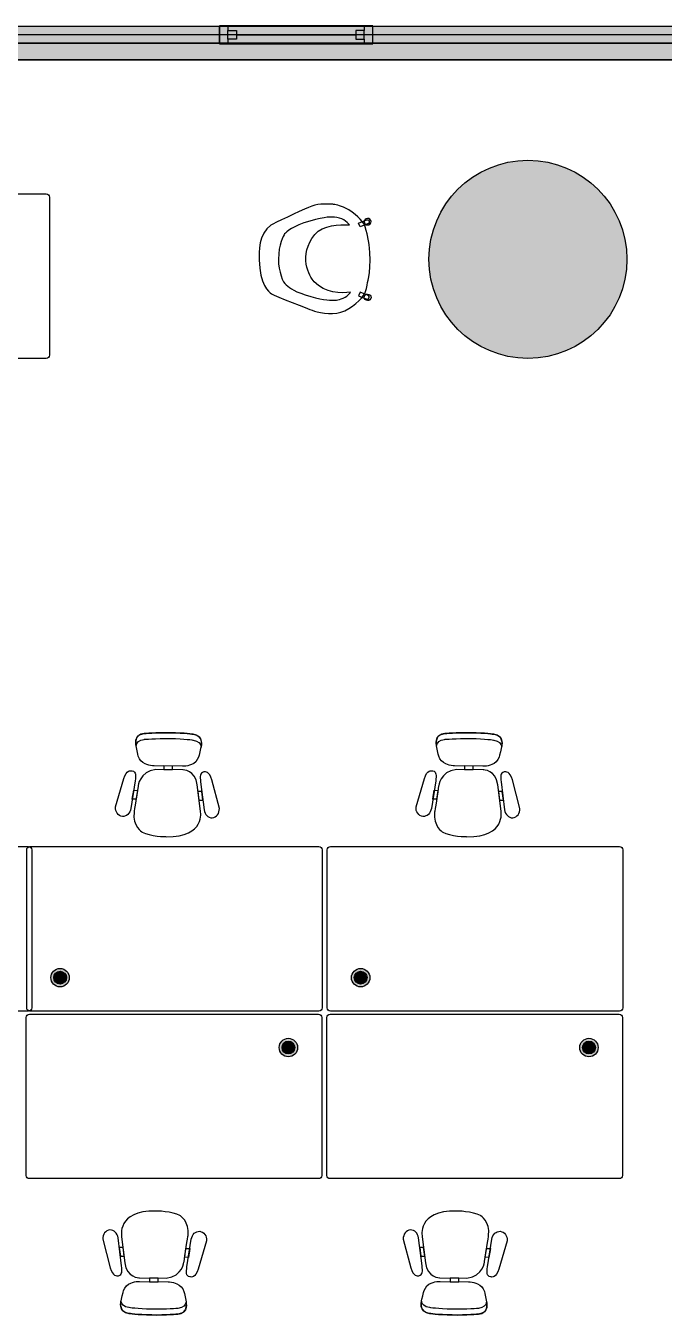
# Model space of a CAD drawing. Extents: x 452 to 33561, y 452 to 25492.
# Drawn here: x 6611 to 10357, y 17870 to 25432 of the extents above; entities that cross this region are included whole.
import ezdxf

# ---------------------------------------------------------------- set-up
doc = ezdxf.new("R2010")
doc.units = 0
doc.header["$MEASUREMENT"] = 0
doc.layers.get('0').update_dxf_attribs({"linetype": 'CONTINUOUS'})
for name, color, linetype in [('BUILDING_ENVELOPE', 7, 'CONTINUOUS'), ('FURNITURE', 7, 'CONTINUOUS'), ('MOVABLE_FURNISHINGS', 7, 'CONTINUOUS')]:
    doc.layers.add(name, color=color, linetype=linetype)

msp = doc.modelspace()

# ---------------------------------------------------------------- hatches: boundary and pattern name
at = {"layer": 'BUILDING_ENVELOPE'}
for points in [[(464.5, 25429.4), (17185.4, 25429.4), (17964.5, 25329.4), (564.5, 25329.4)], [(451.6, 25381.6), (12042.6, 25381.6), (11892.6, 25231.6), (601.6, 25231.6)]]:
    msp.add_hatch(color=253, dxfattribs=at).paths.add_polyline_path(points)
at = {"layer": 'FURNITURE'}
h = msp.add_hatch(color=254, dxfattribs=at)
edge = h.paths.add_edge_path()
edge.add_arc((6812.6, 19850), 54, 0, 360)
h = msp.add_hatch(color=7, dxfattribs=at)
edge = h.paths.add_edge_path()
edge.add_arc((6812.6, 19850), 37.5, 0, 360)
h = msp.add_hatch(color=254, dxfattribs=at)
edge = h.paths.add_edge_path()
edge.add_arc((8576.1, 19850), 54, 0, 360)
h = msp.add_hatch(color=7, dxfattribs=at)
edge = h.paths.add_edge_path()
edge.add_arc((8576.1, 19850), 37.5, 0, 360)
h = msp.add_hatch(color=254, dxfattribs=at)
edge = h.paths.add_edge_path()
edge.add_arc((8152.1, 19440.3), 54, 0, 360)
h = msp.add_hatch(color=7, dxfattribs=at)
edge = h.paths.add_edge_path()
edge.add_arc((8152.1, 19440.3), 37.5, 0, 360)
h = msp.add_hatch(color=254, dxfattribs=at)
edge = h.paths.add_edge_path()
edge.add_arc((9915.7, 19440.3), 54, 0, 360)
h = msp.add_hatch(color=7, dxfattribs=at)
edge = h.paths.add_edge_path()
edge.add_arc((9915.7, 19440.3), 37.5, 0, 360)
at = {"layer": 'MOVABLE_FURNISHINGS'}
h = msp.add_hatch(color=31, dxfattribs=at)
edge = h.paths.add_edge_path()
edge.add_arc((9557.5, 24062.6), 581, 0, 360)

# ---------------------------------------------------------------- linework, layer by layer
at = {"color": 7, "linetype": 'CONTINUOUS'}
for p, q in [((7530.5, 21090.2), (7363.7, 21092.8)), ((7532, 21069), (7374.1, 21071.4)), ((9294, 21090.2), (9127.3, 21092.8)), ((9295.6, 21069), (9137.7, 21071.4)), ((7137.5, 20851), (7186.7, 21017.3)), ((7253, 21004.2), (7227.3, 20841.2)), ((7636.1, 20827.3), (7616.7, 20980.6)), ((7636.3, 20998.2), (7656.9, 20834.6)), ((7747.1, 20841.5), (7703, 21009.3)), ((8901, 20851), (8950.2, 21017.3)), ((9016.6, 21004.2), (8990.9, 20841.2)), ((9399.7, 20827.3), (9380.2, 20980.6)), ((9399.9, 20998.2), (9420.5, 20834.6)), ((9510.6, 20841.5), (9466.6, 21009.3)), ((7062.6, 18316.7), (7106.7, 18149)), ((7173.4, 18160), (7152.8, 18323.7)), ((7173.6, 18330.9), (7193.1, 18177.6)), ((7556.7, 18154.1), (7582.4, 18317)), ((7672.2, 18307.3), (7623, 18141)), ((8826.2, 18316.7), (8870.2, 18149)), ((8936.9, 18160), (8916.3, 18323.7)), ((8937.2, 18330.9), (8956.6, 18177.6)), ((9320.3, 18154.1), (9345.9, 18317)), ((9435.8, 18307.3), (9386.6, 18141)), ((7277.7, 18089.3), (7435.6, 18086.8)), ((9041.2, 18089.3), (9199.1, 18086.8)), ((7279.2, 18068), (7446, 18065.4)), ((9042.8, 18068), (9209.6, 18065.4))]:
    msp.add_line(p, q, dxfattribs=at)
for points in [[(7421.5, 21070.7), (7472, 21069.9), (7472.4, 21091.2), (7421.8, 21091.9)], [(9185.1, 21070.7), (9235.6, 21069.9), (9235.9, 21091.2), (9185.4, 21091.9)], [(7258.5, 20897), (7236.2, 20897.3), (7244.3, 20948.6), (7266.3, 20947.6)], [(9022, 20897), (8999.7, 20897.3), (9007.8, 20948.6), (9029.9, 20947.6)], [(7627.5, 20891.2), (7649.8, 20890.9), (7643.4, 20942.4), (7621.3, 20942.1)], [(9391.1, 20891.2), (9413.4, 20890.9), (9406.9, 20942.4), (9384.8, 20942.1)], [(7182.2, 18267), (7159.9, 18267.4), (7166.4, 18215.8), (7188.4, 18216.1)], [(7551.2, 18261.3), (7573.5, 18260.9), (7565.5, 18209.6), (7543.4, 18210.6)], [(8945.7, 18267), (8923.4, 18267.4), (8929.9, 18215.8), (8952, 18216.1)], [(9314.8, 18261.3), (9337.1, 18260.9), (9329, 18209.6), (9307, 18210.6)], [(7388.2, 18087.5), (7337.7, 18088.3), (7337.4, 18067.1), (7387.9, 18066.3)], [(9151.7, 18087.5), (9101.2, 18088.3), (9100.9, 18067.1), (9151.4, 18066.3)]]:
    msp.add_lwpolyline(points, close=True, dxfattribs=at)
for points in [[(7258.3, 21210.1), (7258.3, 21210.1), (7240.6, 21274.4), (7306, 21281.4)], [(7306, 21281.4), (7247.5, 21275.2), (7255.5, 21223.2), (7257.9, 21212.2)], [(7305.5, 21247.5), (7305.5, 21247.5), (7374, 21253.8), (7459.4, 21252.5)], [(7306, 21281.4), (7306, 21281.4), (7374.5, 21287.7), (7460, 21286.4)], [(7460, 21286.4), (7374.5, 21287.7), (7306, 21281.4), (7306, 21281.4)], [(7459.4, 21252.5), (7544.9, 21251.2), (7593.5, 21243), (7593.5, 21243)], [(7460, 21286.4), (7545.4, 21285.1), (7594, 21277), (7594, 21277)], [(7594, 21277), (7594, 21277), (7545.4, 21285.1), (7460, 21286.4)], [(7594, 21277), (7659.2, 21267.9), (7639.4, 21204.2), (7639.4, 21204.2)], [(7640, 21206.3), (7642.7, 21217.2), (7652.3, 21268.9), (7594, 21277)], [(9021.9, 21210.1), (9021.9, 21210.1), (9004.1, 21274.4), (9069.5, 21281.4)], [(9069.5, 21281.4), (9011.1, 21275.2), (9019, 21223.2), (9021.4, 21212.2)], [(9069, 21247.5), (9069, 21247.5), (9137.6, 21253.8), (9223, 21252.5)], [(9069.5, 21281.4), (9069.5, 21281.4), (9138.1, 21287.7), (9223.5, 21286.4)], [(9223.5, 21286.4), (9138.1, 21287.7), (9069.5, 21281.4), (9069.5, 21281.4)], [(9223, 21252.5), (9308.4, 21251.2), (9357, 21243), (9357, 21243)], [(9223.5, 21286.4), (9308.9, 21285.1), (9357.6, 21277), (9357.6, 21277)], [(9357.6, 21277), (9357.6, 21277), (9308.9, 21285.1), (9223.5, 21286.4)], [(9357.6, 21277), (9422.7, 21267.9), (9403, 21204.2), (9403, 21204.2)], [(9403.6, 21206.3), (9406.2, 21217.2), (9415.8, 21268.9), (9357.6, 21277)], [(7257.9, 21212.2), (7262.3, 21228.2), (7274.7, 21244.2), (7305.5, 21247.5)], [(7271.2, 21148.9), (7268.4, 21157.4), (7258.9, 21203.2), (7258.3, 21210.1)], [(7593.5, 21243), (7624.2, 21238.8), (7636, 21222.4), (7640, 21206.3)], [(7639.4, 21204.2), (7638.6, 21197.3), (7627.7, 21151.8), (7624.7, 21143.4)], [(9021.4, 21212.2), (9025.9, 21228.2), (9038.2, 21244.2), (9069, 21247.5)], [(9034.8, 21148.9), (9032, 21157.4), (9022.5, 21203.2), (9021.9, 21210.1)], [(9357, 21243), (9387.7, 21238.8), (9399.6, 21222.4), (9403.6, 21206.3)], [(9403, 21204.2), (9402.2, 21197.3), (9391.3, 21151.8), (9388.2, 21143.4)], [(7311.5, 21103.6), (7292.3, 21111.9), (7278.4, 21127), (7271.2, 21148.9)], [(7354.9, 21093), (7339.9, 21093.2), (7325.4, 21097.5), (7311.5, 21103.6)], [(7583, 21099.4), (7568.9, 21093.7), (7554.3, 21089.9), (7539.3, 21090.1)], [(7624.7, 21143.4), (7616.8, 21121.7), (7602.5, 21107.1), (7583, 21099.4)], [(9075, 21103.6), (9055.8, 21111.9), (9042, 21127), (9034.8, 21148.9)], [(9118.5, 21093), (9103.4, 21093.2), (9089, 21097.5), (9075, 21103.6)], [(9346.6, 21099.4), (9332.5, 21093.7), (9317.9, 21089.9), (9302.8, 21090.1)], [(9388.2, 21143.4), (9380.4, 21121.7), (9366, 21107.1), (9346.6, 21099.4)], [(7186.7, 21017.3), (7202.9, 21068.6), (7226.4, 21064.8), (7235.8, 21062.8)], [(7235.8, 21062.8), (7260.1, 21057.7), (7255.9, 21034.7), (7253, 21004.2)], [(7374.1, 21071.4), (7276.8, 21058.1), (7270, 20972.4), (7270, 20972.4)], [(7363.7, 21092.8), (7360.8, 21092.9), (7357.9, 21092.9), (7354.9, 21093)], [(7539.3, 21090.1), (7536.3, 21090.2), (7533.4, 21090.2), (7530.5, 21090.2)], [(7616.7, 20980.6), (7608.4, 21068), (7532, 21069), (7532, 21069)], [(7655.4, 21056.3), (7630.9, 21051.9), (7634.4, 21028.9), (7636.3, 20998.2)], [(7703, 21009.3), (7688.4, 21061.1), (7664.8, 21058), (7655.4, 21056.3)], [(8950.2, 21017.3), (8966.4, 21068.6), (8990, 21064.8), (8999.3, 21062.8)], [(8999.3, 21062.8), (9023.7, 21057.7), (9019.4, 21034.7), (9016.6, 21004.2)], [(9137.7, 21071.4), (9040.3, 21058.1), (9033.5, 20972.4), (9033.5, 20972.4)], [(9127.3, 21092.8), (9124.3, 21092.9), (9121.4, 21092.9), (9118.5, 21093)], [(9302.8, 21090.1), (9299.9, 21090.2), (9297, 21090.2), (9294, 21090.2)], [(9380.2, 20980.6), (9372, 21068), (9295.6, 21069), (9295.6, 21069)], [(9418.9, 21056.3), (9394.4, 21051.9), (9397.9, 21028.9), (9399.9, 20998.2)], [(9466.6, 21009.3), (9452, 21061.1), (9428.3, 21058), (9418.9, 21056.3)], [(7270, 20972.4), (7266.7, 20947.7), (7246.2, 20820.9), (7246.2, 20820.9)], [(9033.5, 20972.4), (9030.2, 20947.7), (9009.7, 20820.9), (9009.7, 20820.9)], [(7177.9, 20795.9), (7153.1, 20798.6), (7135, 20823.2), (7137.5, 20851)], [(7227.3, 20841.2), (7221.8, 20814.1), (7202.7, 20793.2), (7177.9, 20795.9)], [(7246.2, 20820.9), (7235.6, 20737.6), (7294.1, 20703.6), (7294.1, 20703.6)], [(7435.8, 20676.7), (7668.4, 20673.1), (7636.1, 20827.3), (7636.1, 20827.3)], [(7656.9, 20834.6), (7661.6, 20807.3), (7680.1, 20785.8), (7705, 20787.7)], [(7705, 20787.7), (7729.9, 20789.6), (7748.7, 20813.7), (7747.1, 20841.5)], [(8941.4, 20795.9), (8916.6, 20798.6), (8898.5, 20823.2), (8901, 20851)], [(8990.9, 20841.2), (8985.3, 20814.1), (8966.3, 20793.2), (8941.4, 20795.9)], [(9009.7, 20820.9), (8999.1, 20737.6), (9057.7, 20703.6), (9057.7, 20703.6)], [(9199.3, 20676.7), (9431.9, 20673.1), (9399.7, 20827.3), (9399.7, 20827.3)], [(9420.5, 20834.6), (9425.2, 20807.3), (9443.6, 20785.8), (9468.5, 20787.7)], [(9468.5, 20787.7), (9493.4, 20789.6), (9512.3, 20813.7), (9510.6, 20841.5)], [(7294.1, 20703.6), (7337.3, 20678.2), (7435.8, 20676.7), (7435.8, 20676.7)], [(9057.7, 20703.6), (9100.8, 20678.2), (9199.3, 20676.7), (9199.3, 20676.7)], [(7373.9, 18481.5), (7141.3, 18485.1), (7173.6, 18330.9), (7173.6, 18330.9)], [(7515.6, 18454.6), (7472.4, 18480), (7373.9, 18481.5), (7373.9, 18481.5)], [(7563.5, 18337.4), (7574.2, 18420.7), (7515.6, 18454.6), (7515.6, 18454.6)], [(9137.5, 18481.5), (8904.9, 18485.1), (8937.2, 18330.9), (8937.2, 18330.9)], [(9279.2, 18454.6), (9236, 18480), (9137.5, 18481.5), (9137.5, 18481.5)], [(9327.1, 18337.4), (9337.7, 18420.7), (9279.2, 18454.6), (9279.2, 18454.6)], [(7104.8, 18370.5), (7079.9, 18368.6), (7061, 18344.5), (7062.6, 18316.7)], [(7152.8, 18323.7), (7148.1, 18351), (7129.6, 18372.5), (7104.8, 18370.5)], [(7539.7, 18185.9), (7543, 18210.6), (7563.5, 18337.4), (7563.5, 18337.4)], [(7582.4, 18317), (7587.9, 18344.2), (7607, 18365.1), (7631.8, 18362.4)], [(7631.8, 18362.4), (7656.6, 18359.7), (7674.7, 18335), (7672.2, 18307.3)], [(8868.3, 18370.5), (8843.4, 18368.6), (8824.5, 18344.5), (8826.2, 18316.7)], [(8916.3, 18323.7), (8911.6, 18351), (8893.2, 18372.5), (8868.3, 18370.5)], [(9303.3, 18185.9), (9306.6, 18210.6), (9327.1, 18337.4), (9327.1, 18337.4)], [(9345.9, 18317), (9351.5, 18344.2), (9370.6, 18365.1), (9395.4, 18362.4)], [(9395.4, 18362.4), (9420.2, 18359.7), (9438.3, 18335), (9435.8, 18307.3)], [(7106.7, 18149), (7121.3, 18097.2), (7144.9, 18100.3), (7154.4, 18101.9)], [(7154.4, 18101.9), (7178.8, 18106.3), (7175.3, 18129.4), (7173.4, 18160)], [(7193.1, 18177.6), (7201.3, 18090.3), (7277.7, 18089.3), (7277.7, 18089.3)], [(7435.6, 18086.8), (7533, 18100.1), (7539.7, 18185.9), (7539.7, 18185.9)], [(7573.9, 18095.4), (7549.6, 18100.6), (7553.8, 18123.5), (7556.7, 18154.1)], [(8870.2, 18149), (8884.8, 18097.2), (8908.5, 18100.3), (8917.9, 18101.9)], [(8917.9, 18101.9), (8942.4, 18106.3), (8938.9, 18129.4), (8936.9, 18160)], [(8956.6, 18177.6), (8964.8, 18090.3), (9041.2, 18089.3), (9041.2, 18089.3)], [(9199.1, 18086.8), (9296.5, 18100.1), (9303.3, 18185.9), (9303.3, 18185.9)], [(9337.5, 18095.4), (9313.1, 18100.6), (9317.4, 18123.5), (9320.3, 18154.1)], [(7623, 18141), (7606.8, 18089.6), (7583.3, 18093.5), (7573.9, 18095.4)], [(9386.6, 18141), (9370.4, 18089.6), (9346.8, 18093.5), (9337.5, 18095.4)], [(7170.3, 17954.1), (7171.1, 17960.9), (7182, 18006.4), (7185, 18014.8)], [(7185, 18014.8), (7192.9, 18036.5), (7207.2, 18051.1), (7226.7, 18058.9)], [(7226.7, 18058.9), (7240.8, 18064.5), (7255.4, 18068.3), (7270.4, 18068.1)], [(7270.4, 18068.1), (7273.4, 18068.1), (7276.3, 18068), (7279.2, 18068)], [(7446, 18065.4), (7448.9, 18065.4), (7451.9, 18065.3), (7454.8, 18065.3)], [(7454.8, 18065.3), (7469.8, 18065), (7484.3, 18060.7), (7498.2, 18054.7)], [(7498.2, 18054.7), (7517.4, 18046.3), (7531.3, 18031.3), (7538.5, 18009.3)], [(7538.5, 18009.3), (7541.3, 18000.9), (7550.8, 17955), (7551.4, 17948.1)], [(8933.8, 17954.1), (8934.6, 17960.9), (8945.5, 18006.4), (8948.6, 18014.8)], [(8948.6, 18014.8), (8956.5, 18036.5), (8970.8, 18051.1), (8990.2, 18058.9)], [(8990.2, 18058.9), (9004.3, 18064.5), (9019, 18068.3), (9034, 18068.1)], [(9034, 18068.1), (9036.9, 18068.1), (9039.8, 18068), (9042.8, 18068)], [(9209.6, 18065.4), (9212.5, 18065.4), (9215.4, 18065.3), (9218.3, 18065.3)], [(9218.3, 18065.3), (9233.4, 18065), (9247.8, 18060.7), (9261.8, 18054.7)], [(9261.8, 18054.7), (9281, 18046.3), (9294.9, 18031.3), (9302.1, 18009.3)], [(9302.1, 18009.3), (9304.8, 18000.9), (9314.3, 17955), (9314.9, 17948.1)], [(7215.7, 17881.3), (7150.5, 17890.3), (7170.3, 17954.1), (7170.3, 17954.1)], [(7169.7, 17952), (7167, 17941.1), (7157.5, 17889.3), (7215.7, 17881.3)], [(7216.2, 17915.2), (7185.5, 17919.5), (7173.7, 17935.8), (7169.7, 17952)], [(7551.4, 17948.1), (7551.4, 17948.1), (7569.1, 17883.8), (7503.7, 17876.8)], [(7503.7, 17876.8), (7562.2, 17883.1), (7554.2, 17935.1), (7551.9, 17946.1)], [(7551.9, 17946.1), (7547.4, 17930), (7535, 17914), (7504.2, 17910.7)], [(8979.2, 17881.3), (8914.1, 17890.3), (8933.8, 17954.1), (8933.8, 17954.1)], [(8933.3, 17952), (8930.6, 17941.1), (8921, 17889.3), (8979.2, 17881.3)], [(8979.8, 17915.2), (8949.1, 17919.5), (8937.2, 17935.8), (8933.3, 17952)], [(9314.9, 17948.1), (9314.9, 17948.1), (9332.7, 17883.8), (9267.3, 17876.8)], [(9267.3, 17876.8), (9325.7, 17883.1), (9317.8, 17935.1), (9315.4, 17946.1)], [(9315.4, 17946.1), (9311, 17930), (9298.6, 17914), (9267.8, 17910.7)], [(7349.8, 17871.8), (7264.3, 17873.1), (7215.7, 17881.3), (7215.7, 17881.3)], [(7215.7, 17881.3), (7215.7, 17881.3), (7264.3, 17873.1), (7349.8, 17871.8)], [(7350.3, 17905.8), (7264.9, 17907.1), (7216.2, 17915.2), (7216.2, 17915.2)], [(7503.7, 17876.8), (7503.7, 17876.8), (7435.2, 17870.5), (7349.8, 17871.8)], [(7349.8, 17871.8), (7435.2, 17870.5), (7503.7, 17876.8), (7503.7, 17876.8)], [(7504.2, 17910.7), (7504.2, 17910.7), (7435.7, 17904.4), (7350.3, 17905.8)], [(9113.3, 17871.8), (9027.9, 17873.1), (8979.2, 17881.3), (8979.2, 17881.3)], [(8979.2, 17881.3), (8979.2, 17881.3), (9027.9, 17873.1), (9113.3, 17871.8)], [(9113.8, 17905.8), (9028.4, 17907.1), (8979.8, 17915.2), (8979.8, 17915.2)], [(9267.3, 17876.8), (9267.3, 17876.8), (9198.7, 17870.5), (9113.3, 17871.8)], [(9113.3, 17871.8), (9198.7, 17870.5), (9267.3, 17876.8), (9267.3, 17876.8)], [(9267.8, 17910.7), (9267.8, 17910.7), (9199.2, 17904.4), (9113.8, 17905.8)]]:
    msp.add_open_spline(points, degree=3, dxfattribs=at)
at = {"layer": 'BUILDING_ENVELOPE', "color": 7, "linetype": 'CONTINUOUS'}
for p, q in [((464.5, 25429.4), (17185.4, 25429.4)), ((7747.1, 25329.4), (7747.1, 25429.4)), ((7747.1, 25429.4), (7797.1, 25429.4)), ((7747.1, 25329.4), (7747.1, 25429.4)), ((7797.1, 25429.4), (7797.1, 25404.4)), ((8647.1, 25429.4), (8597.1, 25429.4)), ((8597.1, 25429.4), (8597.1, 25404.4)), ((8647.1, 25329.4), (8647.1, 25429.4)), ((8647.1, 25329.4), (8647.1, 25429.4)), ((451.6, 25381.6), (12042.6, 25381.6)), ((7797.1, 25354.4), (7797.1, 25329.4)), ((7847.1, 25379.4), (8547.1, 25379.4)), ((8597.1, 25354.4), (8597.1, 25329.4)), ((564.5, 25329.4), (17964.5, 25329.4)), ((7797.1, 25329.4), (7747.1, 25329.4)), ((8597.1, 25329.4), (8647.1, 25329.4)), ((601.6, 25231.6), (11892.6, 25231.6))]:
    msp.add_line(p, q, dxfattribs=at)
for points in [[(464.5, 25429.4), (17185.4, 25429.4), (17964.5, 25329.4), (564.5, 25329.4)], [(7747.1, 25326.9), (8647.1, 25326.9), (8647.1, 25432), (7747.1, 25432)], [(451.6, 25381.6), (12042.6, 25381.6), (11892.6, 25231.6), (601.6, 25231.6)], [(7797.1, 25404.4), (7847.1, 25404.4), (7847.1, 25354.4), (7797.1, 25354.4)], [(8597.1, 25404.4), (8547.1, 25404.4), (8547.1, 25354.4), (8597.1, 25354.4)]]:
    msp.add_lwpolyline(points, close=True, dxfattribs=at)
at = {"layer": 'FURNITURE', "color": 7, "linetype": 'CONTINUOUS'}
for p, q in [((5034.9, 24446.6), (6730.8, 24446.6)), ((6749.9, 24427.6), (6749.9, 23500.7)), ((8563.9, 24274.3), (8605.8, 24291.6)), ((8573.4, 24252.5), (8563.9, 24274.3)), ((8615.3, 24269.8), (8573.4, 24252.5)), ((8573.4, 23870.2), (8563.9, 23848.4)), ((8563.9, 23848.4), (8605.8, 23831.2)), ((8615.3, 23852.9), (8573.4, 23870.2)), ((6730.8, 23481.6), (5034.9, 23481.6)), ((4931.2, 20619), (6627.1, 20619)), ((6616.6, 19673.1), (6616.6, 20600)), ((6635.6, 20619), (8331.5, 20619)), ((6646.2, 20600), (6646.2, 19673.1)), ((8350.6, 20600), (8350.6, 19673.1)), ((8380.1, 19673.1), (8380.1, 20600)), ((8399.2, 20619), (10095.1, 20619)), ((10114.1, 20600), (10114.1, 19673.1)), ((6627.1, 19654), (4931.2, 19654)), ((6614.1, 18690.3), (6614.1, 19617.2)), ((6633.2, 19636.3), (8329, 19636.3)), ((8331.5, 19654), (6635.6, 19654)), ((8348.1, 19617.2), (8348.1, 18690.3)), ((8377.7, 18690.3), (8377.7, 19617.2)), ((8396.7, 19636.3), (10092.6, 19636.3)), ((10095.1, 19654), (8399.2, 19654)), ((10111.7, 19617.2), (10111.7, 18690.3)), ((8329, 18671.3), (6633.2, 18671.3)), ((10092.6, 18671.3), (8396.7, 18671.3))]:
    msp.add_line(p, q, dxfattribs=at)
for centre, radius in [((6812.6, 19850), 54), ((6812.6, 19850), 37.5), ((8576.1, 19850), 54), ((8576.1, 19850), 37.5), ((8152.1, 19440.3), 54), ((8152.1, 19440.3), 37.5), ((9915.7, 19440.3), 54), ((9915.7, 19440.3), 37.5)]:
    msp.add_circle(centre, radius, dxfattribs=at)
for points in [[(6730.8, 24446.6), (6741.3, 24446.6), (6749.9, 24438.1), (6749.9, 24427.6)], [(8269.9, 24366), (8218.4, 24347.9), (8064.7, 24270.8), (8049, 24262.5)], [(8412.2, 24385.1), (8367.3, 24387.6), (8320.4, 24390.1), (8269.9, 24366)], [(8487.4, 24362.6), (8454.4, 24378.1), (8424.8, 24384.4), (8412.2, 24385.1)], [(8596.3, 24267.3), (8589.5, 24282.9), (8541.3, 24337.4), (8487.4, 24362.6)], [(8278, 24286.5), (8177.8, 24259.5), (8140.4, 24223.2), (8130, 24211.1)], [(8437, 24307.4), (8394.2, 24312.2), (8378.2, 24313.5), (8278, 24286.5)], [(8510.7, 24263.9), (8506.7, 24270.2), (8476.9, 24302.9), (8437, 24307.4)], [(8609.1, 24300.7), (8598.9, 24296.4), (8594, 24285.1), (8598.2, 24275.5)], [(8598.2, 24275.5), (8602.4, 24265.8), (8614.1, 24261.4), (8624.4, 24265.6)], [(8605.8, 24291.6), (8605.8, 24291.6), (8619, 24300), (8625.3, 24286.8)], [(8635.3, 24290.8), (8631.1, 24300.5), (8619.4, 24304.9), (8609.1, 24300.7)], [(8625.3, 24286.8), (8631.6, 24273.2), (8615.3, 24269.8), (8615.3, 24269.8)], [(8624.4, 24265.6), (8634.7, 24269.9), (8639.5, 24281.2), (8635.3, 24290.8)], [(8049, 24262.5), (7976.1, 24211.3), (7978.7, 24103.8), (7980.2, 24059.6)], [(8130, 24211.1), (8123.5, 24201.9), (8093.8, 24151.6), (8093.8, 24062.6)], [(8302.9, 23931.2), (8275.2, 23959.6), (8207.5, 24087.1), (8307.3, 24208)], [(8307.3, 24208), (8354.1, 24264.7), (8452, 24267.8), (8510.7, 24263.9)], [(8616.3, 24202.3), (8615.8, 24203.7), (8601.7, 24255), (8596.3, 24267.3)], [(8616.6, 23927.3), (8622.3, 23949.1), (8647.1, 24059.3), (8616.3, 24202.3)], [(7980.2, 24059.6), (7985.4, 23914.9), (8034.9, 23869.7), (8053.6, 23859.8)], [(8093.8, 24062.6), (8093.8, 23989.8), (8119.4, 23926.2), (8138.8, 23912.4)], [(8138.8, 23912.4), (8163.5, 23894.8), (8188.6, 23870.2), (8283.5, 23844.1)], [(8517.3, 23870), (8459.8, 23861.3), (8368.7, 23863.5), (8302.9, 23931.2)], [(8598.3, 23859.1), (8607.8, 23877), (8613.7, 23906.5), (8616.6, 23927.3)], [(8053.6, 23859.8), (8073, 23848.6), (8276.7, 23769), (8291.1, 23763.6)], [(8283.5, 23844.1), (8363.7, 23822), (8401.9, 23820.3), (8435.3, 23823.9)], [(8435.3, 23823.9), (8451.3, 23825.4), (8495.5, 23839.7), (8510.7, 23862.3)], [(8459.8, 23751.7), (8523, 23771.7), (8585.7, 23835.5), (8598.3, 23859.1)], [(8510.7, 23862.3), (8512.3, 23864.7), (8514.6, 23867.3), (8517.3, 23870)], [(8609.1, 23822.1), (8598.9, 23826.3), (8594, 23837.6), (8598.2, 23847.3)], [(8598.2, 23847.3), (8602.4, 23857), (8614.1, 23861.4), (8624.4, 23857.1)], [(8605.8, 23831.2), (8605.8, 23831.2), (8619, 23822.8), (8625.3, 23836)], [(8635.3, 23831.9), (8631.1, 23822.2), (8619.4, 23817.8), (8609.1, 23822.1)], [(8625.3, 23836), (8631.6, 23849.6), (8615.3, 23852.9), (8615.3, 23852.9)], [(8624.4, 23857.1), (8634.7, 23852.9), (8639.6, 23841.6), (8635.3, 23831.9)], [(8291.1, 23763.6), (8321.4, 23752.2), (8396.7, 23735.1), (8459.8, 23751.7)], [(6749.9, 23500.7), (6749.9, 23490.2), (6741.3, 23481.6), (6730.8, 23481.6)], [(6616.6, 20600), (6616.6, 20610.5), (6625.1, 20619), (6635.6, 20619)], [(6627.1, 20619), (6637.6, 20619), (6646.2, 20610.5), (6646.2, 20600)], [(8331.5, 20619), (8342, 20619), (8350.6, 20610.5), (8350.6, 20600)], [(8380.1, 20600), (8380.1, 20610.5), (8388.6, 20619), (8399.2, 20619)], [(10095.1, 20619), (10105.6, 20619), (10114.1, 20610.5), (10114.1, 20600)], [(6635.6, 19654), (6625.1, 19654), (6616.6, 19662.6), (6616.6, 19673.1)], [(6646.2, 19673.1), (6646.2, 19662.6), (6637.6, 19654), (6627.1, 19654)], [(8350.6, 19673.1), (8350.6, 19662.6), (8342, 19654), (8331.5, 19654)], [(8399.2, 19654), (8388.6, 19654), (8380.1, 19662.6), (8380.1, 19673.1)], [(10114.1, 19673.1), (10114.1, 19662.6), (10105.6, 19654), (10095.1, 19654)], [(6614.1, 19617.2), (6614.1, 19627.7), (6622.6, 19636.3), (6633.2, 19636.3)], [(8329, 19636.3), (8339.6, 19636.3), (8348.1, 19627.7), (8348.1, 19617.2)], [(8377.7, 19617.2), (8377.7, 19627.7), (8386.2, 19636.3), (8396.7, 19636.3)], [(10092.6, 19636.3), (10103.1, 19636.3), (10111.7, 19627.7), (10111.7, 19617.2)], [(6633.2, 18671.3), (6622.6, 18671.3), (6614.1, 18679.8), (6614.1, 18690.3)], [(8348.1, 18690.3), (8348.1, 18679.8), (8339.6, 18671.3), (8329, 18671.3)], [(8396.7, 18671.3), (8386.2, 18671.3), (8377.7, 18679.8), (8377.7, 18690.3)], [(10111.7, 18690.3), (10111.7, 18679.8), (10103.1, 18671.3), (10092.6, 18671.3)]]:
    msp.add_open_spline(points, degree=3, dxfattribs=at)
at = {"layer": 'MOVABLE_FURNISHINGS', "color": 7, "linetype": 'CONTINUOUS'}
msp.add_circle((9557.5, 24062.6), 581, dxfattribs=at)

doc.saveas('drawing.dxf')
